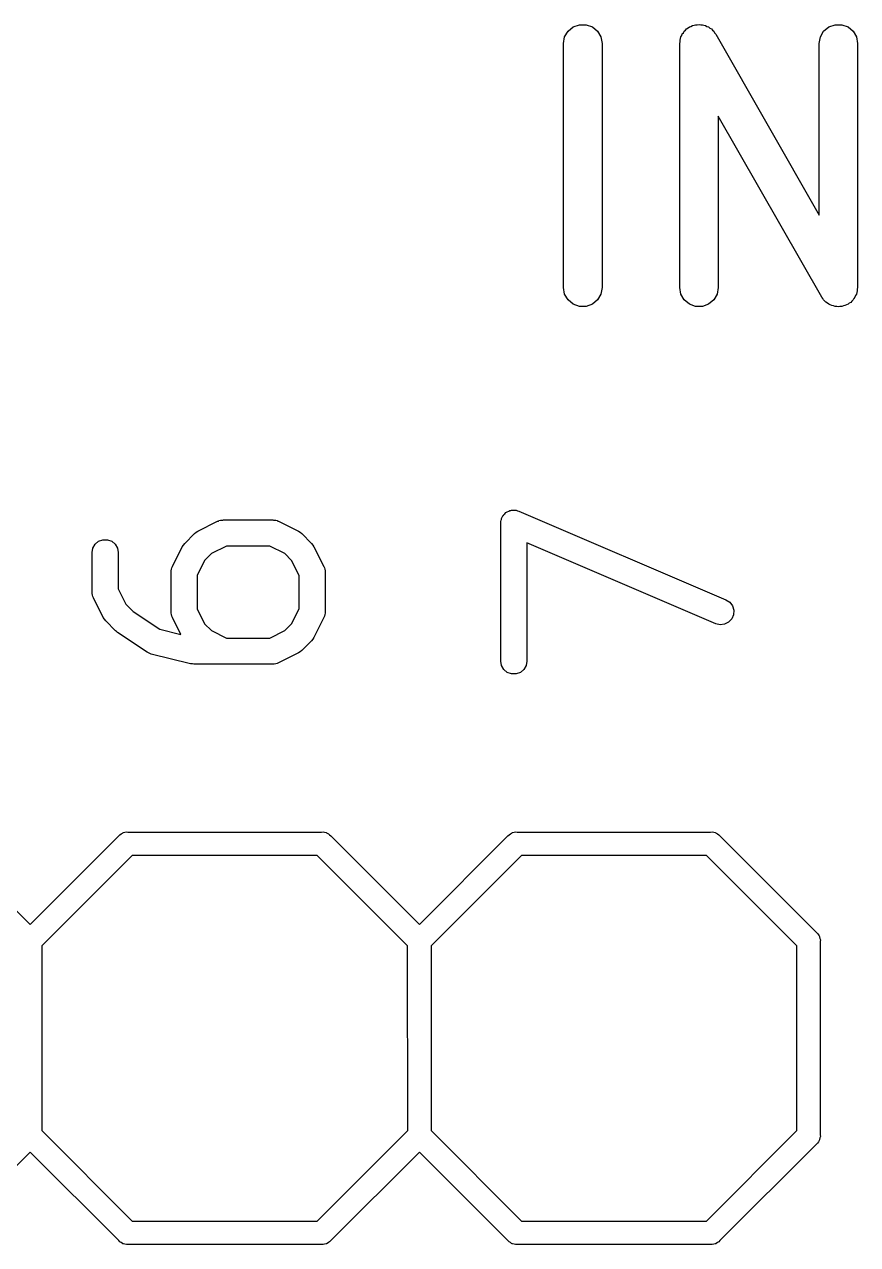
# Model space of a CAD drawing. Extents: x 91 to 202, y -131 to -74.
# Drawn here: x 162.46 to 167.9, y -130.47 to -122.5 of the extents above; entities that cross this region are included whole.
import ezdxf

# ---------------------------------------------------------------- set-up
doc = ezdxf.new("R2010")
doc.units = 0
doc.header["$MEASUREMENT"] = 0
doc.layers.add('BLACK', color=7, linetype='CONTINUOUS')

msp = doc.modelspace()

# ---------------------------------------------------------------- linework, layer by layer
at = {"layer": 'BLACK', "linetype": 'CONTINUOUS'}
for p, q in [((166.007, -122.546), (166.04, -122.517)), ((166.04, -122.517), (166.081, -122.503)), ((166.081, -122.503), (166.125, -122.503)), ((166.125, -122.503), (166.166, -122.517)), ((166.166, -122.517), (166.2, -122.546)), ((166.774, -122.538), (166.781, -122.53)), ((166.781, -122.53), (166.791, -122.524)), ((166.791, -122.524), (166.799, -122.517)), ((166.799, -122.517), (166.809, -122.514)), ((166.809, -122.514), (166.819, -122.508)), ((166.819, -122.508), (166.83, -122.506)), ((166.83, -122.506), (166.84, -122.503)), ((166.84, -122.503), (166.851, -122.503)), ((166.851, -122.503), (166.862, -122.501)), ((166.862, -122.501), (166.873, -122.503)), ((166.873, -122.503), (166.884, -122.503)), ((166.884, -122.503), (166.894, -122.506)), ((166.894, -122.506), (166.905, -122.508)), ((166.905, -122.508), (166.914, -122.514)), ((166.914, -122.514), (166.925, -122.517)), ((166.925, -122.517), (166.933, -122.525)), ((166.933, -122.525), (166.943, -122.53)), ((166.943, -122.53), (166.95, -122.539)), ((167.675, -122.546), (167.709, -122.517)), ((167.709, -122.517), (167.75, -122.503)), ((167.75, -122.503), (167.794, -122.503)), ((167.794, -122.503), (167.835, -122.517)), ((167.835, -122.517), (167.868, -122.546)), ((165.978, -122.626), (165.985, -122.583)), ((165.985, -122.583), (166.007, -122.546)), ((166.2, -122.546), (166.221, -122.583)), ((166.221, -122.583), (166.229, -122.626)), ((166.738, -122.604), (166.742, -122.594)), ((166.738, -122.615), (166.738, -122.604)), ((166.742, -122.594), (166.744, -122.583)), ((166.744, -122.583), (166.749, -122.574)), ((166.749, -122.574), (166.753, -122.563)), ((166.753, -122.563), (166.76, -122.555)), ((166.76, -122.555), (166.765, -122.546)), ((166.765, -122.546), (166.774, -122.538)), ((166.95, -122.539), (166.958, -122.546)), ((166.958, -122.546), (166.964, -122.555)), ((166.964, -122.555), (166.971, -122.564)), ((166.971, -122.564), (167.646, -123.746)), ((167.646, -122.626), (167.654, -122.583)), ((167.654, -122.583), (167.675, -122.546)), ((167.868, -122.546), (167.89, -122.583)), ((167.89, -122.583), (167.897, -122.626)), ((165.978, -124.219), (165.978, -122.626)), ((166.229, -122.626), (166.229, -124.219)), ((166.736, -122.626), (166.738, -122.615)), ((166.736, -124.219), (166.736, -122.626)), ((167.646, -123.746), (167.646, -122.626)), ((167.897, -122.626), (167.897, -124.219)), ((167.663, -124.281), (166.987, -123.1)), ((166.987, -123.1), (166.987, -124.219)), ((165.985, -124.262), (165.978, -124.219)), ((166.007, -124.3), (165.985, -124.262)), ((166.221, -124.262), (166.2, -124.3)), ((166.229, -124.219), (166.221, -124.262)), ((166.744, -124.262), (166.736, -124.219)), ((166.765, -124.3), (166.744, -124.262)), ((166.98, -124.262), (166.958, -124.3)), ((166.987, -124.219), (166.98, -124.262)), ((167.67, -124.29), (167.663, -124.281)), ((167.88, -124.282), (167.873, -124.29)), ((167.884, -124.272), (167.88, -124.282)), ((167.89, -124.262), (167.884, -124.272)), ((167.892, -124.251), (167.89, -124.262)), ((167.895, -124.241), (167.892, -124.251)), ((167.897, -124.219), (167.895, -124.23)), ((167.895, -124.23), (167.895, -124.241)), ((166.04, -124.328), (166.007, -124.3)), ((166.081, -124.343), (166.04, -124.328)), ((166.125, -124.343), (166.081, -124.343)), ((166.166, -124.328), (166.125, -124.343)), ((166.2, -124.3), (166.166, -124.328)), ((166.799, -124.328), (166.765, -124.3)), ((166.84, -124.343), (166.799, -124.328)), ((166.884, -124.343), (166.84, -124.343)), ((166.925, -124.328), (166.884, -124.343)), ((166.958, -124.3), (166.925, -124.328)), ((167.675, -124.3), (167.67, -124.29)), ((167.684, -124.307), (167.675, -124.3)), ((167.69, -124.315), (167.684, -124.307)), ((167.7, -124.321), (167.69, -124.315)), ((167.709, -124.328), (167.7, -124.321)), ((167.719, -124.332), (167.709, -124.328)), ((167.728, -124.337), (167.719, -124.332)), ((167.739, -124.339), (167.728, -124.337)), ((167.75, -124.343), (167.739, -124.339)), ((167.761, -124.343), (167.75, -124.343)), ((167.771, -124.345), (167.761, -124.343)), ((167.782, -124.343), (167.771, -124.345)), ((167.794, -124.343), (167.782, -124.343)), ((167.804, -124.339), (167.794, -124.343)), ((167.814, -124.337), (167.804, -124.339)), ((167.824, -124.332), (167.814, -124.337)), ((167.835, -124.328), (167.824, -124.332)), ((167.843, -124.321), (167.835, -124.328)), ((167.852, -124.316), (167.843, -124.321)), ((167.859, -124.307), (167.852, -124.316)), ((167.868, -124.3), (167.859, -124.307)), ((167.873, -124.29), (167.868, -124.3)), ((165.573, -125.728), (165.578, -125.719)), ((165.578, -125.719), (165.582, -125.71)), ((165.582, -125.71), (165.585, -125.707)), ((165.585, -125.707), (165.588, -125.702)), ((165.588, -125.702), (165.595, -125.696)), ((165.595, -125.696), (165.602, -125.689)), ((165.602, -125.689), (165.606, -125.686)), ((165.606, -125.686), (165.61, -125.683)), ((165.61, -125.683), (165.62, -125.68)), ((165.62, -125.68), (165.628, -125.675)), ((165.628, -125.675), (165.633, -125.675)), ((165.633, -125.675), (165.638, -125.673)), ((165.638, -125.673), (165.648, -125.673)), ((165.648, -125.673), (165.658, -125.672)), ((165.658, -125.672), (165.663, -125.673)), ((165.663, -125.673), (165.668, -125.673)), ((165.668, -125.673), (165.677, -125.676)), ((165.677, -125.676), (165.687, -125.679)), ((165.687, -125.679), (167.038, -126.258)), ((163.591, -125.809), (163.72, -125.745)), ((163.72, -125.745), (163.725, -125.744)), ((163.725, -125.744), (163.729, -125.741)), ((163.729, -125.741), (163.739, -125.739)), ((163.739, -125.739), (163.748, -125.737)), ((163.748, -125.737), (163.753, -125.737)), ((163.753, -125.737), (163.758, -125.736)), ((163.758, -125.736), (164.08, -125.736)), ((164.08, -125.736), (164.085, -125.737)), ((164.085, -125.737), (164.09, -125.737)), ((164.09, -125.737), (164.099, -125.739)), ((164.099, -125.739), (164.109, -125.741)), ((164.109, -125.741), (164.113, -125.744)), ((164.113, -125.744), (164.118, -125.745)), ((164.118, -125.745), (164.247, -125.809)), ((165.568, -125.757), (165.569, -125.747)), ((165.568, -126.658), (165.568, -125.757)), ((165.569, -125.747), (165.57, -125.737)), ((165.57, -125.737), (165.572, -125.733)), ((165.572, -125.733), (165.573, -125.728)), ((162.921, -125.895), (162.943, -125.876)), ((162.943, -125.876), (162.971, -125.866)), ((162.971, -125.866), (163.001, -125.866)), ((163.001, -125.866), (163.029, -125.876)), ((163.029, -125.876), (163.051, -125.895)), ((163.505, -125.89), (163.569, -125.825)), ((163.569, -125.825), (163.58, -125.817)), ((163.58, -125.817), (163.591, -125.809)), ((164.247, -125.809), (164.258, -125.817)), ((164.258, -125.817), (164.269, -125.825)), ((164.269, -125.825), (164.333, -125.89)), ((162.901, -125.95), (162.906, -125.921)), ((162.901, -126.207), (162.901, -125.95)), ((162.906, -125.921), (162.921, -125.895)), ((163.051, -125.895), (163.066, -125.921)), ((163.066, -125.921), (163.071, -125.95)), ((163.071, -125.95), (163.071, -126.187)), ((163.425, -126.041), (163.489, -125.912)), ((163.489, -125.912), (163.497, -125.901)), ((163.497, -125.901), (163.505, -125.89)), ((163.68, -125.956), (163.635, -126.001)), ((163.778, -125.907), (163.68, -125.956)), ((164.06, -125.907), (163.778, -125.907)), ((164.158, -125.956), (164.06, -125.907)), ((164.203, -126.001), (164.158, -125.956)), ((164.333, -125.89), (164.341, -125.901)), ((164.341, -125.901), (164.349, -125.912)), ((164.349, -125.912), (164.414, -126.041)), ((166.971, -126.415), (165.738, -125.886)), ((165.738, -125.886), (165.738, -126.658)), ((163.635, -126.001), (163.586, -126.099)), ((164.252, -126.099), (164.203, -126.001)), ((163.416, -126.069), (163.419, -126.059)), ((163.416, -126.074), (163.416, -126.069)), ((163.416, -126.079), (163.416, -126.074)), ((163.416, -126.336), (163.416, -126.079)), ((163.419, -126.059), (163.421, -126.05)), ((163.421, -126.05), (163.423, -126.045)), ((163.423, -126.045), (163.425, -126.041)), ((163.586, -126.099), (163.586, -126.316)), ((164.252, -126.316), (164.252, -126.099)), ((164.414, -126.041), (164.415, -126.045)), ((164.415, -126.045), (164.418, -126.05)), ((164.418, -126.05), (164.419, -126.059)), ((164.419, -126.059), (164.422, -126.069)), ((164.422, -126.069), (164.422, -126.074)), ((164.422, -126.074), (164.423, -126.079)), ((164.423, -126.079), (164.423, -126.336)), ((163.071, -126.187), (163.121, -126.286)), ((162.902, -126.212), (162.901, -126.207)), ((162.901, -126.217), (162.902, -126.212)), ((162.904, -126.227), (162.901, -126.217)), ((162.906, -126.237), (162.904, -126.227)), ((162.908, -126.241), (162.906, -126.237)), ((162.91, -126.246), (162.908, -126.241)), ((162.974, -126.374), (162.91, -126.246)), ((167.038, -126.258), (167.063, -126.274)), ((167.063, -126.274), (167.081, -126.298)), ((163.121, -126.286), (163.169, -126.334)), ((163.169, -126.334), (163.343, -126.45)), ((163.416, -126.341), (163.416, -126.336)), ((163.416, -126.346), (163.416, -126.341)), ((163.419, -126.355), (163.416, -126.346)), ((163.421, -126.365), (163.419, -126.355)), ((163.586, -126.316), (163.635, -126.414)), ((164.203, -126.414), (164.252, -126.316)), ((164.419, -126.355), (164.418, -126.365)), ((164.422, -126.346), (164.419, -126.355)), ((164.423, -126.336), (164.422, -126.341)), ((164.422, -126.341), (164.422, -126.346)), ((167.087, -126.356), (167.076, -126.383)), ((167.081, -126.298), (167.089, -126.326)), ((167.089, -126.326), (167.087, -126.356)), ((162.982, -126.385), (162.974, -126.374)), ((162.99, -126.396), (162.982, -126.385)), ((163.054, -126.461), (162.99, -126.396)), ((163.423, -126.37), (163.421, -126.365)), ((163.425, -126.374), (163.423, -126.37)), ((163.479, -126.484), (163.425, -126.374)), ((163.635, -126.414), (163.68, -126.459)), ((164.158, -126.459), (164.203, -126.414)), ((164.414, -126.374), (164.349, -126.503)), ((164.415, -126.37), (164.414, -126.374)), ((164.418, -126.365), (164.415, -126.37)), ((167, -126.421), (166.971, -126.415)), ((167.029, -126.418), (167, -126.421)), ((167.055, -126.404), (167.029, -126.418)), ((167.076, -126.383), (167.055, -126.404)), ((163.061, -126.466), (163.054, -126.461)), ((163.067, -126.471), (163.061, -126.466)), ((163.26, -126.6), (163.067, -126.471)), ((163.343, -126.45), (163.479, -126.484)), ((163.68, -126.459), (163.778, -126.508)), ((163.778, -126.508), (164.06, -126.508)), ((164.06, -126.508), (164.158, -126.459)), ((164.341, -126.514), (164.333, -126.525)), ((164.349, -126.503), (164.341, -126.514)), ((164.269, -126.589), (164.258, -126.597)), ((164.333, -126.525), (164.269, -126.589)), ((163.274, -126.606), (163.26, -126.6)), ((163.287, -126.612), (163.274, -126.606)), ((163.544, -126.676), (163.287, -126.612)), ((164.099, -126.675), (164.09, -126.678)), ((164.109, -126.674), (164.099, -126.675)), ((164.113, -126.671), (164.109, -126.674)), ((164.118, -126.67), (164.113, -126.671)), ((164.247, -126.605), (164.118, -126.67)), ((164.258, -126.597), (164.247, -126.605)), ((165.573, -126.687), (165.568, -126.658)), ((165.738, -126.658), (165.733, -126.687)), ((163.555, -126.677), (163.544, -126.676)), ((163.565, -126.679), (163.555, -126.677)), ((164.08, -126.679), (163.565, -126.679)), ((164.085, -126.678), (164.08, -126.679)), ((164.09, -126.678), (164.085, -126.678)), ((165.588, -126.713), (165.573, -126.687)), ((165.61, -126.732), (165.588, -126.713)), ((165.638, -126.742), (165.61, -126.732)), ((165.668, -126.742), (165.638, -126.742)), ((165.696, -126.732), (165.668, -126.742)), ((165.718, -126.713), (165.696, -126.732)), ((165.733, -126.687), (165.718, -126.713)), ((163.082, -127.792), (163.091, -127.786)), ((163.091, -127.786), (163.099, -127.781)), ((163.099, -127.781), (163.102, -127.78)), ((163.102, -127.78), (163.105, -127.778)), ((163.105, -127.778), (163.115, -127.776)), ((163.115, -127.776), (163.125, -127.774)), ((163.125, -127.774), (163.135, -127.775)), ((163.135, -127.775), (164.398, -127.775)), ((164.398, -127.775), (164.408, -127.774)), ((164.408, -127.774), (164.418, -127.776)), ((164.418, -127.776), (164.428, -127.778)), ((164.428, -127.778), (164.431, -127.78)), ((164.431, -127.78), (164.434, -127.781)), ((164.434, -127.781), (164.443, -127.786)), ((164.443, -127.786), (164.451, -127.792)), ((165.622, -127.792), (165.631, -127.786)), ((165.631, -127.786), (165.639, -127.781)), ((165.639, -127.781), (165.642, -127.78)), ((165.642, -127.78), (165.645, -127.778)), ((165.645, -127.778), (165.655, -127.776)), ((165.655, -127.776), (165.665, -127.774)), ((165.665, -127.774), (165.675, -127.775)), ((165.675, -127.775), (166.938, -127.775)), ((166.938, -127.775), (166.948, -127.774)), ((166.948, -127.774), (166.958, -127.776)), ((166.958, -127.776), (166.968, -127.778)), ((166.968, -127.778), (166.971, -127.78)), ((166.971, -127.78), (166.974, -127.781)), ((166.974, -127.781), (166.983, -127.786)), ((166.983, -127.786), (166.991, -127.792)), ((161.918, -127.799), (162.497, -128.378)), ((162.497, -128.378), (163.075, -127.799)), ((163.075, -127.799), (163.082, -127.792)), ((164.451, -127.792), (164.458, -127.799)), ((164.458, -127.799), (165.037, -128.378)), ((165.037, -128.378), (165.615, -127.799)), ((165.615, -127.799), (165.622, -127.792)), ((166.991, -127.792), (166.998, -127.799)), ((166.998, -127.799), (167.628, -128.43)), ((163.163, -127.927), (162.573, -128.517)), ((164.37, -127.927), (163.163, -127.927)), ((164.96, -128.517), (164.37, -127.927)), ((165.703, -127.927), (165.113, -128.517)), ((166.91, -127.927), (165.703, -127.927)), ((167.5, -128.517), (166.91, -127.927)), ((167.628, -128.43), (167.636, -128.436)), ((167.636, -128.436), (167.641, -128.445)), ((167.641, -128.445), (167.647, -128.453)), ((167.647, -128.453), (167.648, -128.456)), ((167.648, -128.456), (167.649, -128.459)), ((167.649, -128.459), (167.651, -128.469)), ((167.651, -128.469), (167.654, -128.479)), ((167.654, -128.479), (167.653, -128.489)), ((167.653, -128.489), (167.653, -129.752)), ((162.573, -128.517), (162.573, -129.724)), ((164.961, -129.724), (164.96, -128.517)), ((165.113, -128.517), (165.113, -129.724)), ((167.501, -129.724), (167.5, -128.517)), ((162.573, -129.724), (163.163, -130.315)), ((164.37, -130.315), (164.961, -129.724)), ((165.113, -129.724), (165.703, -130.315)), ((166.91, -130.315), (167.501, -129.724)), ((167.649, -129.782), (167.648, -129.785)), ((167.651, -129.772), (167.649, -129.782)), ((167.654, -129.763), (167.651, -129.772)), ((167.653, -129.752), (167.654, -129.763)), ((167.628, -129.812), (166.998, -130.442)), ((167.636, -129.806), (167.628, -129.812)), ((167.641, -129.797), (167.636, -129.806)), ((167.647, -129.788), (167.641, -129.797)), ((167.648, -129.785), (167.647, -129.788)), ((162.497, -129.864), (161.918, -130.442)), ((163.075, -130.442), (162.497, -129.864)), ((165.037, -129.864), (164.458, -130.442)), ((165.615, -130.442), (165.037, -129.864)), ((163.163, -130.315), (164.37, -130.315)), ((165.703, -130.315), (166.91, -130.315)), ((163.082, -130.45), (163.075, -130.442)), ((163.091, -130.455), (163.082, -130.45)), ((163.099, -130.461), (163.091, -130.455)), ((163.102, -130.462), (163.099, -130.461)), ((163.105, -130.464), (163.102, -130.462)), ((163.115, -130.465), (163.105, -130.464)), ((163.125, -130.468), (163.115, -130.465)), ((163.135, -130.467), (163.125, -130.468)), ((164.398, -130.467), (163.135, -130.467)), ((164.408, -130.468), (164.398, -130.467)), ((164.418, -130.465), (164.408, -130.468)), ((164.428, -130.464), (164.418, -130.465)), ((164.431, -130.462), (164.428, -130.464)), ((164.434, -130.461), (164.431, -130.462)), ((164.443, -130.455), (164.434, -130.461)), ((164.451, -130.45), (164.443, -130.455)), ((164.458, -130.442), (164.451, -130.45)), ((165.622, -130.45), (165.615, -130.442)), ((165.631, -130.455), (165.622, -130.45)), ((165.639, -130.461), (165.631, -130.455)), ((165.642, -130.462), (165.639, -130.461)), ((165.645, -130.464), (165.642, -130.462)), ((165.655, -130.465), (165.645, -130.464)), ((165.665, -130.468), (165.655, -130.465)), ((165.675, -130.467), (165.665, -130.468)), ((166.938, -130.467), (165.675, -130.467)), ((166.948, -130.468), (166.938, -130.467)), ((166.958, -130.465), (166.948, -130.468)), ((166.968, -130.464), (166.958, -130.465)), ((166.971, -130.462), (166.968, -130.464)), ((166.974, -130.461), (166.971, -130.462)), ((166.983, -130.455), (166.974, -130.461)), ((166.991, -130.45), (166.983, -130.455)), ((166.998, -130.442), (166.991, -130.45))]:
    msp.add_line(p, q, dxfattribs=at)

doc.saveas('drawing.dxf')
